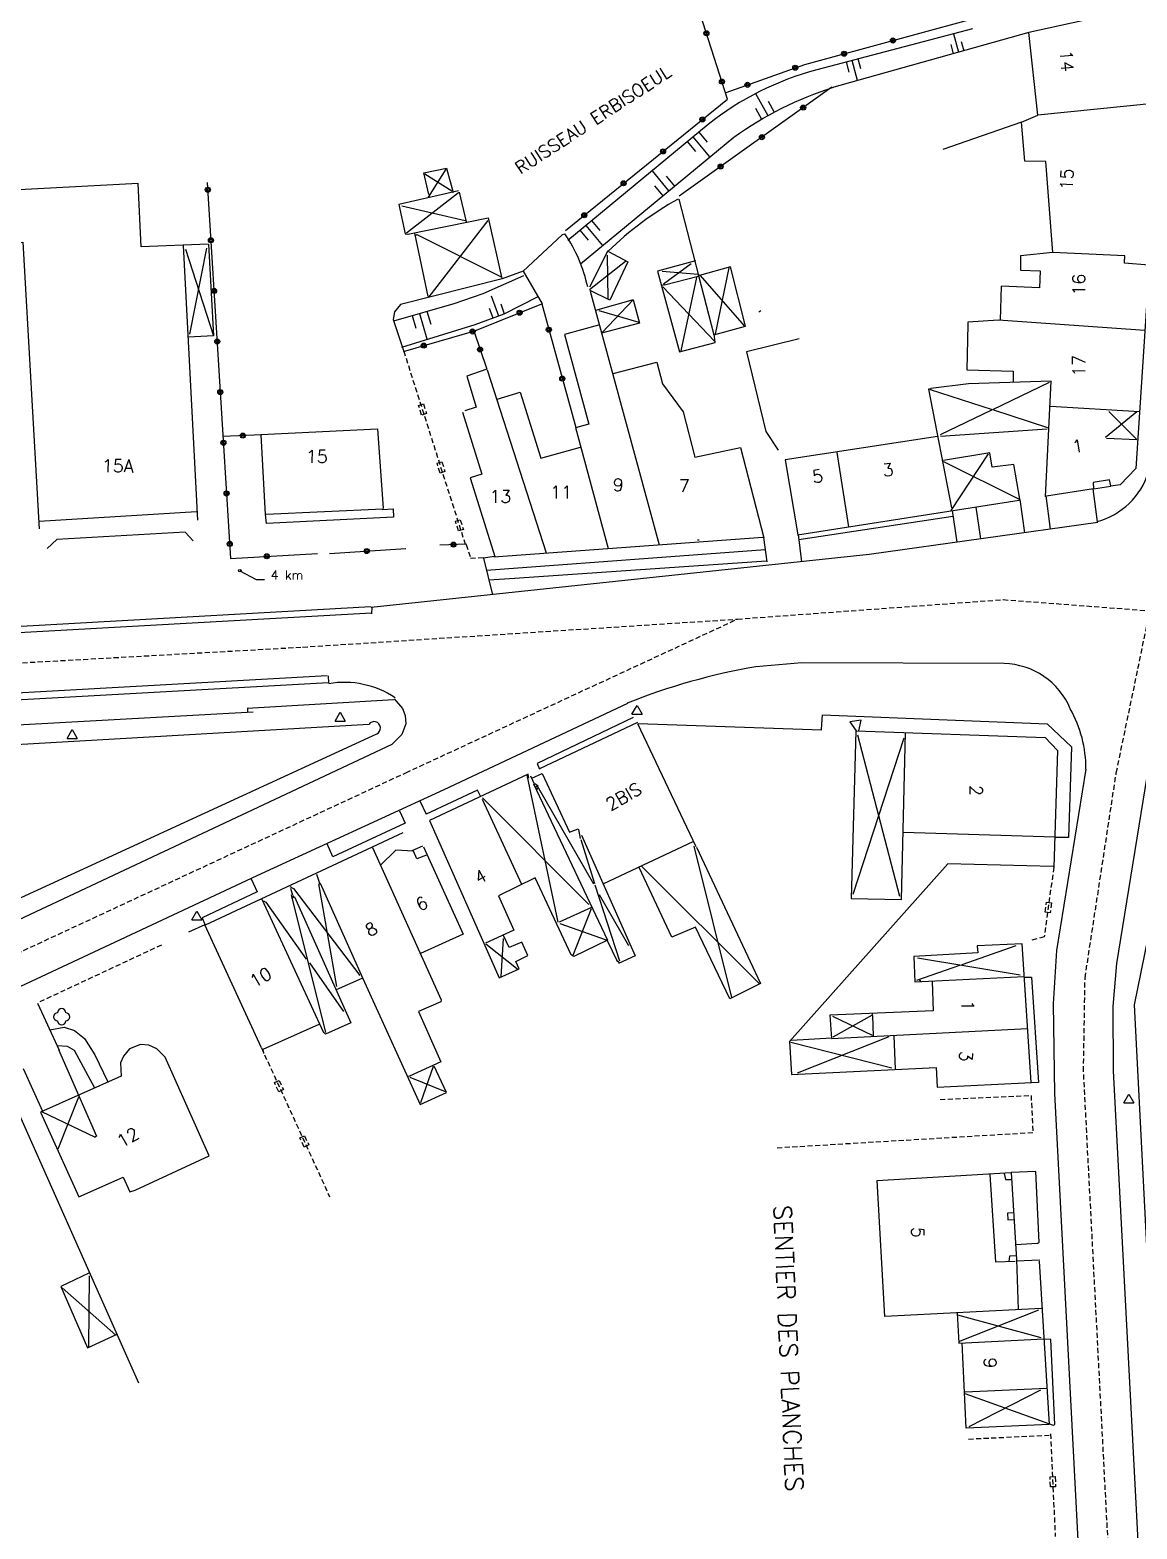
# Model space of a CAD drawing. Header units: millimetres. Extents: x 115992 to 117000, y 129000 to 130003.
# Drawn here: x 116763 to 116872.1, y 129285.1 to 129432.9 of the extents above; entities that cross this region are included whole.
import ezdxf
from ezdxf.enums import TextEntityAlignment as Align

# ---------------------------------------------------------------- set-up
doc = ezdxf.new("R2010")
doc.units = ezdxf.units.MM
doc.linetypes.add('DASHED', pattern=[0.75, 0.5, -0.25])
for name, color, linetype in [('W0001', 6, 'DASHED'), ('W0008', 7, 'CONTINUOUS'), ('W0100', 7, 'CONTINUOUS'), ('W0112', 1, 'DASHED'), ('W0211', 2, 'CONTINUOUS'), ('W0300', 7, 'CONTINUOUS'), ('W0310', 3, 'CONTINUOUS'), ('W0322', 7, 'CONTINUOUS'), ('W0471', 7, 'CONTINUOUS'), ('W0851', 7, 'CONTINUOUS'), ('W0984', 7, 'CONTINUOUS'), ('W0989', 7, 'CONTINUOUS'), ('W0991', 7, 'CONTINUOUS')]:
    doc.layers.add(name, color=color, linetype=linetype)
doc.styles.get("Standard").update_dxf_attribs({"font": 'romans.shx', "width": 0.85})

msp = doc.modelspace()

# ---------------------------------------------------------------- linework, layer by layer
at = {"layer": 'W0001'}
for points in [[(116500, 129356.11), (116637.21, 129363.52), (116734.52, 129368.94), (116789.85, 129372.03), (116832.71, 129374.79), (116858.91, 129376.71), (116873.38, 129375.61)], [(116871, 129250), (116866.83, 129330.22), (116866.98, 129339.43), (116870.06, 129359.64), (116873.38, 129375.61)], [(116615.13, 129289.85), (116622.52, 129291.98), (116694.15, 129312.57), (116718.14, 129321.57), (116800.02, 129359.64), (116832.71, 129374.79)]]:
    msp.add_lwpolyline(points, dxfattribs=at)
at = {"layer": 'W0008'}
for points in [[(116868.24, 129384.33), (116845.69, 129381.16), (116796.59, 129375.94)], [(116796.57, 129376.01), (116515.04, 129360.16)], [(116796.63, 129375.38), (116515.04, 129359.68)], [(116796.66, 129375.97), (116796.65, 129375.31)], [(116834.52, 129370.12), (116839.05, 129370.52), (116859.02, 129370.43)], [(116792.28, 129369.19), (116515.04, 129353.72)], [(116792.37, 129369.21), (116792.4, 129368.48)], [(116792.41, 129368.52), (116515.04, 129353.14)], [(116798.88, 129366.92), (116799.69, 129365.97), (116799.96, 129365.28), (116800.01, 129364.46), (116799.63, 129363.42), (116798.63, 129362.41), (116727.23, 129328.87), (116713.51, 129322.85), (116699.79, 129317.68), (116690.84, 129314.53), (116637.5, 129299.27), (116568.48, 129279.78)], [(116623.32, 129289.15), (116685.19, 129306.66), (116693.16, 129309.13), (116701.7, 129312.04), (116710.94, 129315.44), (116719.64, 129318.93), (116728.85, 129323.06), (116785.36, 129349.52), (116803.81, 129357.99), (116821.89, 129366.49)], [(116798.85, 129366.83), (116784.38, 129365.99)], [(116784.41, 129366), (116784.41, 129365.59)], [(116784.98, 129365.61), (116515.07, 129350.73)], [(116867.05, 129360.01), (116864.17, 129342.11), (116863.85, 129336.86), (116863.96, 129328), (116868.04, 129250)], [(116873.07, 129359.28), (116870.07, 129340.83), (116869.73, 129336.6), (116869.74, 129330.25), (116873.96, 129250)]]:
    msp.add_lwpolyline(points, dxfattribs=at)
for centre, radius, start, end in [((116866.36, 129391.38), 7.19, 284.7658, 342.9936), ((116858.85, 129363.17), 7.23, 22.5817, 88.8898), ((116845.02, 129308.87), 62.11, 99.7152, 111.9105), ((116793.97, 129359.55), 9, 56.3581, 99.8457), ((116854.98, 129360.03), 12.09, 359.8591, 29.3002)]:
    msp.add_arc(centre, radius, start, end, dxfattribs=at)
at = {"layer": 'W0100'}
for points in [[(116873.3, 129435.23), (116861.44, 129432.62)], [(116870.87, 129409.97), (116870.9, 129410.61), (116863.79, 129410.95), (116863.11, 129419.91), (116861.04, 129419.95), (116860.72, 129423.77), (116862.31, 129424.48), (116861.44, 129432.62), (116841.98, 129427.16)], [(116874.02, 129425.67), (116862.31, 129424.48)], [(116860.72, 129423.77), (116852.97, 129421.08)], [(116802.3, 129416.65), (116801.79, 129418.79), (116804.04, 129419.26), (116804.7, 129416.84)], [(116780.53, 129411.76), (116773.93, 129411.48), (116773.63, 129417.74), (116760.03, 129417.03), (116760.34, 129411.93), (116762.27, 129411.97), (116763.86, 129383.7)], [(116801.9, 129418.69), (116804.57, 129417.01)], [(116803.97, 129419.15), (116802.23, 129416.39)], [(116805.2, 129417), (116799.32, 129415.66), (116799.96, 129412.79), (116800.25, 129412.75)], [(116805.2, 129416.82), (116800.09, 129412.83)], [(116805.29, 129416.9), (116805.97, 129413.95)], [(116799.62, 129415.55), (116805.87, 129414.08)], [(116826.93, 129416.2), (116828.87, 129408.68)], [(116800.21, 129412.73), (116808.13, 129414.35), (116809.47, 129408.36)], [(116808.12, 129414.1), (116802.28, 129406.58)], [(116815.68, 129412.75), (116815.44, 129412.67), (116811.6, 129409.09), (116809.53, 129408.35), (116799.51, 129405.8), (116798.9, 129405.08), (116798.77, 129404.32), (116799.85, 129401.09)], [(116800.88, 129412.83), (116802.19, 129406.61)], [(116800.92, 129412.59), (116801.09, 129412.71), (116809.42, 129408.54)], [(116778.08, 129411.63), (116779.47, 129384.55)], [(116778.31, 129411.25), (116781.07, 129402.72)], [(116780.36, 129411.37), (116778.7, 129402.87)], [(116780.56, 129411.76), (116781.07, 129402.72)], [(116819.93, 129411.09), (116818.13, 129407.53)], [(116820, 129411.05), (116821.9, 129410.03), (116820.12, 129406.24), (116818.2, 129407.19)], [(116819.86, 129410.68), (116819.94, 129406.36)], [(116873.28, 129409.7), (116870.87, 129409.89), (116870.9, 129410.61), (116863.79, 129410.95), (116860.62, 129410.61), (116860.61, 129409.2), (116862.54, 129409.12), (116862.48, 129407.46), (116858.71, 129407.61), (116858.61, 129404.26)], [(116811.59, 129409.09), (116813.46, 129405.88)], [(116821.68, 129410.04), (116818.13, 129407.25)], [(116828.58, 129410.1), (116824.83, 129409.1), (116827, 129401.15), (116830.52, 129402.06), (116830.42, 129402.9)], [(116825.3, 129409.08), (116828.83, 129408.79)], [(116828.16, 129409.82), (116825.43, 129407.82)], [(116828.86, 129408.66), (116830.4, 129402.83), (116833.5, 129403.66), (116832.02, 129409.51), (116828.98, 129408.68)], [(116831.87, 129409.41), (116830.52, 129402.9)], [(116873.3, 129409.69), (116871.98, 129389.64)], [(116825.56, 129407.76), (116825.24, 129407.68)], [(116825.34, 129407.56), (116830.45, 129402.2)], [(116828.83, 129408.58), (116825.52, 129407.73)], [(116828.69, 129408.48), (116827.14, 129401.25)], [(116828.83, 129408.67), (116829.05, 129408.72)], [(116829.05, 129408.68), (116833.37, 129403.72)], [(116818.19, 129407.12), (116825, 129382.1)], [(116822.42, 129406.28), (116818.72, 129405.22)], [(116822.42, 129406.28), (116823.04, 129403.96), (116819.3, 129402.97)], [(116822.42, 129406.28), (116819.37, 129403.06)], [(116819.05, 129405.21), (116822.98, 129404.06)], [(116835.02, 129405.2), (116834.83, 129405.05)], [(116819.01, 129403.76), (116815.65, 129402.85), (116818.05, 129394), (116816.74, 129393.65)], [(116855.44, 129404.06), (116855.44, 129403.84), (116855.31, 129399.36), (116859.88, 129399.25), (116859.88, 129398.13)], [(116872.86, 129403.26), (116858.46, 129404.26), (116855.44, 129404.06)], [(116781.07, 129402.72), (116778.57, 129402.6)], [(116838.81, 129402.44), (116833.6, 129401.14), (116835.52, 129393.28), (116836.71, 129391.44)], [(116820.45, 129399), (116824.78, 129400.13), (116825.31, 129397.98), (116827.37, 129395.23), (116828.5, 129390.74), (116833.01, 129391.72), (116835.31, 129382.8)], [(116808.01, 129399.43), (116806.04, 129398.74), (116806.97, 129395.69), (116805.83, 129395.34)], [(116808.05, 129399.37), (116813.85, 129381.31)], [(116809.01, 129396.46), (116811.29, 129397.16), (116813.34, 129390.67), (116817.24, 129391.75)], [(116851.81, 129397.47), (116851.53, 129397.47), (116853.82, 129385.75)], [(116863.45, 129398.11), (116857.85, 129395.42), (116851.74, 129397.41)], [(116863.08, 129386.86), (116863.65, 129398.24), (116855.5, 129397.99), (116851.77, 129397.52)], [(116863.56, 129395.78), (116872.36, 129395.27)], [(116805.61, 129395.18), (116807.5, 129389.07), (116806.37, 129388.73), (116808.79, 129380.96)], [(116857.75, 129395.38), (116852.7, 129392.96)], [(116857.94, 129395.41), (116863.28, 129393.68)], [(116872.1, 129395.21), (116868.99, 129392.71)], [(116869.34, 129395.25), (116872.1, 129392.51)], [(116785.71, 129392.99), (116797.23, 129393.54), (116797.77, 129385.69)], [(116785.72, 129392.96), (116786.14, 129385.09)], [(116816.74, 129393.69), (116819.98, 129381.75)], [(116852.42, 129392.79), (116837.43, 129390.5), (116838.65, 129383.09)], [(116863.24, 129393.51), (116852.73, 129392.8)], [(116869.09, 129392.63), (116872.07, 129392.51)], [(116842.5, 129391.21), (116843.66, 129383.88)], [(116860.54, 129386.61), (116859.97, 129390.03), (116857.83, 129389.76), (116857.6, 129391.18), (116853.04, 129390.44)], [(116853.03, 129390.33), (116860.55, 129386.59)], [(116857.44, 129391.09), (116853.75, 129385.5)], [(116871.98, 129389.64), (116870.44, 129388.02)], [(116869.51, 129387.93), (116869.39, 129388.51), (116867.78, 129388.26), (116867.82, 129387.63)], [(116867.82, 129387.63), (116863.18, 129386.9)], [(116870.44, 129388.02), (116869.53, 129387.91)], [(116779.39, 129385.36), (116763.87, 129384.4)], [(116797.74, 129385.64), (116786.25, 129385.1)], [(116860.48, 129386.5), (116838.64, 129383.08)], [(116835.21, 129382.83), (116808.7, 129380.9)], [(116828.79, 129382.61), (116828.95, 129382.61)], [(116822.86, 129364.61), (116813.21, 129360.04)], [(116822.85, 129364.51), (116828.6, 129352.38)], [(116822.92, 129364.5), (116841.02, 129363.88)], [(116844.68, 129363.78), (116844.92, 129364.81), (116843.8, 129364.67), (116844.42, 129363.77), (116863.05, 129363.1), (116864.25, 129361.83), (116863.9, 129350.33)], [(116844.37, 129363.75), (116843.92, 129347.25), (116848.89, 129347.13), (116849.29, 129363.59)], [(116849.12, 129363.05), (116844.08, 129347.62)], [(116844.55, 129363.37), (116848.7, 129347.46)], [(116812.14, 129359.12), (116812.09, 129359.51), (116802.35, 129354.93), (116809.22, 129339.41), (116811.2, 129340.3), (116810.86, 129341.04), (116812.05, 129341.62), (116811.45, 129342.94), (116810.2, 129342.4), (116809.61, 129343.65)], [(116811.96, 129359.4), (116815.01, 129344.92)], [(116812.31, 129359.34), (116812.71, 129358.48)], [(116812.45, 129359.12), (116813.45, 129359.57), (116816.14, 129353.79), (116817.01, 129354.11), (116817.05, 129354.03), (116817.21, 129353.15)], [(116812.73, 129358.59), (116813.05, 129358.34)], [(116807.58, 129357.18), (116818.06, 129346.64)], [(116812.62, 129358.55), (116819.91, 129343.13), (116816.59, 129341.52), (116816.31, 129341.7), (116812.77, 129349.28), (116809.14, 129347.52), (116810.66, 129344.11), (116807.86, 129342.84)], [(116812.98, 129358.38), (116812.76, 129358.16)], [(116813.08, 129358.19), (116812.86, 129357.97)], [(116812.97, 129358.35), (116818.53, 129348.7)], [(116807.53, 129357.02), (116811.41, 129348.67)], [(116799.74, 129353.72), (116780.25, 129344.62)], [(116817.27, 129353.05), (116818.61, 129348.73)], [(116817.33, 129353.49), (116822.64, 129341.6), (116821, 129340.82)], [(116828.32, 129352.82), (116819.52, 129348.68)], [(116849.08, 129353.79), (116864.01, 129353.31)], [(116796.73, 129352.26), (116803.5, 129337.25), (116803.47, 129337.07), (116801.27, 129336.1), (116803.47, 129331.14), (116800.38, 129329.74)], [(116802.06, 129351.5), (116801.09, 129351.16), (116800.76, 129351.91), (116799.05, 129352.01), (116797.53, 129350.53)], [(116800.66, 129351.98), (116801.68, 129352.43)], [(116801.75, 129352.33), (116805.66, 129343.73), (116801.46, 129341.81)], [(116828.67, 129352.29), (116834.97, 129338.87), (116831.95, 129337.36), (116828.59, 129344.42), (116826.25, 129343.42), (116823.03, 129350.31)], [(116828.41, 129352.41), (116832.13, 129337.49)], [(116823.24, 129350.42), (116834.89, 129338.82)], [(116863.82, 129350.39), (116853.46, 129350.67), (116837.83, 129333.14), (116838.05, 129329.9), (116852.31, 129330.57), (116852.4, 129328.64), (116861.69, 129329.1)], [(116788.57, 129348.41), (116788.95, 129348.22), (116795.5, 129339.65)], [(116788.64, 129348.26), (116788.84, 129347.56)], [(116791.23, 129349.65), (116791.55, 129348.67)], [(116791.42, 129348.7), (116793.17, 129338.57)], [(116791.59, 129348.76), (116795.79, 129339.37), (116801.42, 129326.94), (116804.02, 129328.11), (116802.82, 129330.7)], [(116818.66, 129348.6), (116821.07, 129341.08)], [(116785.81, 129347.18), (116791.89, 129334.03)], [(116785.98, 129347), (116786.22, 129346.88), (116790.21, 129341.26)], [(116788.71, 129347.59), (116792.11, 129334.03)], [(116788.98, 129347.49), (116788.76, 129347.27)], [(116789.01, 129347.43), (116788.79, 129347.21)], [(116789.04, 129347.4), (116794.6, 129334.97), (116792.1, 129333.86), (116791.89, 129334.07)], [(116819.09, 129347.65), (116821.98, 129342.6)], [(116818.32, 129346.35), (116815.14, 129344.9)], [(116818.28, 129346.22), (116816.48, 129341.62)], [(116877.19, 129346.61), (116876.32, 129342.76), (116873.16, 129343.38), (116871.82, 129336.75), (116873.07, 129312.33), (116873.5, 129312.3)], [(116785.78, 129332.52), (116780.22, 129344.65), (116778.59, 129343.92)], [(116815.21, 129344.79), (116819.78, 129343.17)], [(116807.9, 129342.78), (116811.11, 129340.25)], [(116809.62, 129343.3), (116809.39, 129339.52)], [(116819.87, 129343.11), (116820.84, 129341.05)], [(116861.67, 129329.11), (116860.79, 129342.77), (116856.36, 129342.59), (116856.4, 129341.89), (116850.09, 129341.52), (116850.19, 129339.01), (116860.99, 129339.54)], [(116860.16, 129342.59), (116854.83, 129340.69)], [(116790.52, 129340.89), (116793.88, 129336.09)], [(116821.05, 129340.89), (116820.79, 129341.14)], [(116850.45, 129341.38), (116860.58, 129339.71)], [(116795.68, 129339.36), (116793.14, 129338.25)], [(116854.61, 129340.62), (116850.35, 129339.15)], [(116851.92, 129339.05), (116852, 129336.17), (116841.83, 129335.74), (116842, 129333.45), (116861.31, 129334.43)], [(116850.61, 129339.24), (116850.75, 129339.05)], [(116842.07, 129335.63), (116846, 129333.77)], [(116846, 129335.74), (116842.13, 129333.56)], [(116846, 129335.87), (116846, 129335.68)], [(116846.04, 129335.71), (116846.1, 129333.68)], [(116758.18, 129334.22), (116773.68, 129299.49)], [(116791.46, 129334.82), (116785.93, 129332.34)], [(116842.03, 129333.46), (116838.03, 129333.25)], [(116847.62, 129333.59), (116838.61, 129330.03)], [(116848.14, 129333.71), (116848.26, 129330.41)], [(116765.78, 129332.35), (116769.54, 129323.8), (116769.32, 129323.69)], [(116785.93, 129332.37), (116786, 129331.97)], [(116837.97, 129333.07), (116847.94, 129330.53)], [(116802.73, 129330.67), (116801.47, 129327.08)], [(116762.29, 129330.48), (116764.21, 129326.28)], [(116800.25, 129329.71), (116800.44, 129329.76)], [(116800.41, 129329.61), (116803.9, 129328.22)], [(116767.74, 129327.65), (116765.72, 129322.54)], [(116764.12, 129326.25), (116769.39, 129323.7)], [(116862.68, 129306.82), (116847.24, 129306.02), (116846.5, 129319.45), (116859.66, 129320.21)], [(116859.71, 129320.24), (116860.23, 129311.65)], [(116862.47, 129313.34), (116862.13, 129320.33)], [(116857.6, 129320.03), (116858.14, 129311.42), (116860.1, 129311.48)], [(116859.01, 129320.12), (116859.14, 129319.55), (116859.72, 129319.55)], [(116859.94, 129316.24), (116859.34, 129316.22), (116859.36, 129315.57), (116859.99, 129315.6)], [(116862.26, 129313.23), (116862.47, 129313.34)], [(116862.47, 129311.5), (116863.43, 129295.38), (116855.27, 129295.01), (116854.88, 129303.42)], [(116860.16, 129312), (116859.54, 129311.99), (116859.45, 129311.46)], [(116860.23, 129311.65), (116860.39, 129306.73)], [(116768.78, 129310.31), (116766, 129308.98), (116768.63, 129302.95), (116771.55, 129304.27)], [(116768.8, 129310.03), (116768.75, 129303.04)], [(116766.15, 129308.87), (116771.42, 129304.18)], [(116854.37, 129306.35), (116854.52, 129303.4), (116862.93, 129303.81)], [(116854.42, 129306.19), (116862.61, 129303.97)], [(116862.39, 129306.66), (116854.51, 129303.53)], [(116855.12, 129298.42), (116863.82, 129295.3), (116864.01, 129295.37), (116863.61, 129303.77), (116862.92, 129303.8)], [(116863.18, 129298.93), (116855.15, 129298.57)], [(116862.58, 129298.75), (116855.53, 129295.15)]]:
    msp.add_lwpolyline(points, dxfattribs=at)
msp.add_lwpolyline([(116774.69, 129332.79), (116773.87, 129332.84), (116772.78, 129332.43), (116772.18, 129331.71), (116771.89, 129331.05), (116771.95, 129329.73), (116763.99, 129326.19), (116767.77, 129317.84), (116772.15, 129319.76), (116772.82, 129318.32), (116773.33, 129318.5), (116780.64, 129321.87), (116776.3, 129331.61), (116775.47, 129332.42), (116774.69, 129332.79)], close=True, dxfattribs=at)
for centre, radius, start, end in [((116842.17, 129388.47), 31.67, 118.9082, 134.5104), ((116803.4, 129404.38), 14.89, 12.2571, 34.3242)]:
    msp.add_arc(centre, radius, start, end, dxfattribs=at)
at = {"layer": 'W0112'}
for p, q in [((116801.28, 129395.86), (116801.75, 129396.02)), ((116801.58, 129394.91), (116801.28, 129395.86)), ((116801.75, 129396.02), (116802.06, 129395.06)), ((116802.06, 129395.06), (116801.58, 129394.91)), ((116803.1, 129390.15), (116803.57, 129390.3)), ((116803.4, 129389.19), (116803.1, 129390.15)), ((116803.57, 129390.3), (116803.88, 129389.35)), ((116803.88, 129389.35), (116803.4, 129389.19)), ((116804.92, 129384.43), (116805.39, 129384.58)), ((116805.22, 129383.48), (116804.92, 129384.43)), ((116805.39, 129384.58), (116805.7, 129383.63)), ((116805.7, 129383.63), (116805.22, 129383.48)), ((116863.04, 129345.89), (116863.17, 129346.88)), ((116863.17, 129346.88), (116863.67, 129346.81)), ((116863.67, 129346.81), (116863.53, 129345.82)), ((116863.53, 129345.82), (116863.04, 129345.89)), ((116787.08, 129329.1), (116787.53, 129329.31)), ((116787.49, 129328.19), (116787.08, 129329.1)), ((116787.53, 129329.31), (116787.95, 129328.4)), ((116787.95, 129328.4), (116787.49, 129328.19)), ((116789.58, 129323.64), (116790.03, 129323.85)), ((116789.99, 129322.73), (116789.58, 129323.64)), ((116790.03, 129323.85), (116790.45, 129322.94)), ((116790.45, 129322.94), (116789.99, 129322.73)), ((116863.53, 129290.22), (116864.03, 129290.24)), ((116863.58, 129289.22), (116863.53, 129290.22)), ((116864.08, 129289.24), (116863.58, 129289.22)), ((116864.03, 129290.24), (116864.08, 129289.24))]:
    msp.add_line(p, q, dxfattribs=at)
for points in [[(116805.91, 129382.13), (116799.85, 129401.18)], [(116805.96, 129382.14), (116806.4, 129380.81), (116807.65, 129380.87)], [(116863.89, 129350.32), (116862.96, 129343.45), (116861.71, 129343.14)], [(116775.93, 129342.65), (116763.71, 129336.94)], [(116785.78, 129332.52), (116792.51, 129317.84)], [(116852.7, 129327.42), (116861.66, 129327.83), (116861.83, 129324.14), (116836.38, 129322.62)], [(116855.48, 129293.95), (116863.44, 129294.32)], [(116863.57, 129294.45), (116864.04, 129284.34)]]:
    msp.add_lwpolyline(points, dxfattribs=at)
at = {"layer": 'W0211'}
for p, q in [((116854.01, 129432.5), (116854.51, 129430.68)), ((116853.74, 129431.44), (116853.99, 129430.53)), ((116854.78, 129431.73), (116855.04, 129430.83)), ((116843.71, 129428.73), (116843.45, 129429.72)), ((116844.55, 129427.89), (116844.02, 129429.87)), ((116844.86, 129429.03), (116844.6, 129430.02)), ((116834.5, 129426.6), (116835.7, 129424.43)), ((116834.48, 129425.17), (116835.08, 129424.08)), ((116835.73, 129425.86), (116836.33, 129424.78)), ((116829.99, 129420.37), (116828.36, 129422.34)), ((116829.75, 129421.83), (116828.93, 129422.81)), ((116828.61, 129420.88), (116827.79, 129421.87)), ((116824.29, 129418.98), (116825.93, 129417)), ((116825.68, 129418.46), (116826.5, 129417.47)), ((116824.54, 129417.52), (116825.36, 129416.53)), ((116819.44, 129411.62), (116817.8, 129413.6)), ((116819.19, 129413.09), (116818.37, 129414.08)), ((116818.04, 129412.14), (116817.22, 129413.13)), ((116808.44, 129406.65), (116809.17, 129404.69)), ((116809.37, 129405.88), (116809.73, 129404.9)), ((116801.05, 129403.43), (116800.68, 129404.69)), ((116802.14, 129402.38), (116801.41, 129404.9)), ((116802.51, 129403.85), (116802.14, 129405.12)), ((116808.24, 129405.46), (116808.61, 129404.48))]:
    msp.add_line(p, q, dxfattribs=at)
for points in [[(116855.9, 129432.99), (116840.53, 129428.95, 0.103325), (116829.83, 129423.56), (116816, 129412.12)], [(116817.24, 129409.81), (116832.35, 129422.32, -0.077113), (116842.19, 129427.23, 0.062456)]]:
    msp.add_lwpolyline(points, format="xyb", dxfattribs=at)
for points in [[(116811.61, 129408.63), (116807.6, 129406.86), (116804.74, 129405.87), (116798.82, 129404.15)], [(116799.64, 129401.6), (116806.87, 129403.84), (116809.71, 129404.9), (116813.01, 129406.58)]]:
    msp.add_lwpolyline(points, dxfattribs=at)
at = {"layer": 'W0300'}
for centre, start, end in [((116765.69, 129335.58), 90, 270), ((116766.09, 129335.98), 0, 180), ((116766.09, 129335.18), 180, 0), ((116766.49, 129335.58), 270, 90)]:
    msp.add_arc(centre, 0.4, start, end, dxfattribs=at)
at = {"layer": 'W0310'}
msp.add_lwpolyline([(116744.3, 129339.15), (116797.15, 129363.47, 1.306071), (116796.36, 129364.41), (116739.91, 129361.13)], format="xyb", dxfattribs=at)
at = {"layer": 'W0322'}
for points in [[(116815.75, 129413.1), (116831.73, 129426.06), (116825.09, 129446.84)], [(116831.59, 129426.72), (116839.34, 129429.48), (116857.69, 129434.46)], [(116842.02, 129427.24), (116826.98, 129416.5)], [(116780.45, 129417.84), (116782.75, 129380.78), (116791.31, 129381.26)], [(116799.8, 129401.18), (116806.81, 129403.21), (116813.42, 129405.88), (116816.77, 129393.68)], [(116806.72, 129403.21), (116807.99, 129399.42)], [(116785.81, 129392.95), (116781.99, 129392.81)], [(116792.5, 129381.26), (116800.02, 129381.75)], [(116806.01, 129382.19), (116803.36, 129382.08)]]:
    msp.add_lwpolyline(points, dxfattribs=at)
for centre, radius in [((116829.65, 129432.55), 0.25), ((116829.65, 129432.55), 0.15), ((116848.04, 129431.84), 0.25), ((116848.04, 129431.84), 0.15), ((116843.22, 129430.53), 0.25), ((116843.22, 129430.53), 0.15), ((116831.18, 129427.79), 0.25), ((116838.41, 129429.15), 0.25), ((116838.41, 129429.15), 0.15), ((116831.18, 129427.79), 0.15), ((116833.7, 129427.47), 0.25), ((116833.7, 129427.47), 0.15), ((116839.19, 129425.22), 0.25), ((116839.19, 129425.22), 0.15), ((116829.26, 129424.06), 0.25), ((116829.26, 129424.06), 0.15), ((116835.12, 129422.31), 0.25), ((116835.12, 129422.31), 0.15), ((116825.38, 129420.91), 0.25), ((116825.38, 129420.91), 0.15), ((116831.05, 129419.4), 0.25), ((116831.05, 129419.4), 0.15), ((116821.49, 129417.76), 0.25), ((116821.49, 129417.76), 0.15), ((116780.5, 129417.13), 0.25), ((116780.5, 129417.13), 0.15), ((116817.61, 129414.61), 0.25), ((116817.61, 129414.61), 0.15), ((116780.81, 129412.14), 0.25), ((116780.81, 129412.14), 0.15), ((116781.12, 129407.15), 0.25), ((116781.12, 129407.15), 0.15), ((116811.24, 129405), 0.25), ((116811.24, 129405), 0.15), ((116806.6, 129403.15), 0.25), ((116806.6, 129403.15), 0.15), ((116814.12, 129403.32), 0.25), ((116814.12, 129403.32), 0.15), ((116781.43, 129402.16), 0.25), ((116781.43, 129402.16), 0.15), ((116801.79, 129401.76), 0.25), ((116801.79, 129401.76), 0.15), ((116807.34, 129401.37), 0.25), ((116807.34, 129401.37), 0.15), ((116815.44, 129398.5), 0.25), ((116815.44, 129398.5), 0.15), ((116781.73, 129397.17), 0.25), ((116781.73, 129397.17), 0.15), ((116783.95, 129392.88), 0.25), ((116783.95, 129392.88), 0.15), ((116782.04, 129392.18), 0.25), ((116782.04, 129392.18), 0.15), ((116782.35, 129387.19), 0.25), ((116782.35, 129387.19), 0.15), ((116782.66, 129382.2), 0.25), ((116782.66, 129382.2), 0.15), ((116804.72, 129382.14), 0.25), ((116804.72, 129382.14), 0.15), ((116786.32, 129380.98), 0.25), ((116786.32, 129380.98), 0.15), ((116796.16, 129381.5), 0.25), ((116796.16, 129381.5), 0.15)]:
    msp.add_circle(centre, radius, dxfattribs=at)
at = {"layer": 'W0471'}
for p, q in [((116822.31, 129365.41), (116822.81, 129366.27)), ((116822.81, 129366.27), (116823.31, 129365.41)), ((116793.05, 129364.74), (116793.55, 129365.61)), ((116793.05, 129364.74), (116794.05, 129364.74)), ((116793.55, 129365.61), (116794.05, 129364.74)), ((116822.31, 129365.41), (116823.31, 129365.41)), ((116766.62, 129363.02), (116767.12, 129363.89)), ((116766.62, 129363.02), (116767.62, 129363.02)), ((116767.12, 129363.89), (116767.62, 129363.02)), ((116778.92, 129345.13), (116779.42, 129346)), ((116779.42, 129346), (116779.92, 129345.13)), ((116778.92, 129345.13), (116779.92, 129345.13)), ((116870.8, 129327.09), (116871.3, 129327.95)), ((116871.3, 129327.95), (116871.8, 129327.09)), ((116870.8, 129327.09), (116871.8, 129327.09))]:
    msp.add_line(p, q, dxfattribs=at)
at = {"layer": 'W0851'}
msp.add_lwpolyline([(116783.65, 129379.56), (116785.26, 129378.69), (116786.09, 129378.69)], dxfattribs=at)
msp.add_circle((116783.65, 129379.56), 0.125, dxfattribs=at)
at = {"layer": 'W0989'}
for points in [[(116863.11, 129386.93), (116863.55, 129383.66)], [(116867.76, 129387.62), (116868.18, 129384.39)], [(116867.82, 129387.63), (116869.53, 129387.91)], [(116797.69, 129385.6), (116798.76, 129385.67), (116798.8, 129384.85), (116786.27, 129384.23), (116786.19, 129385.15)], [(116853.89, 129385.5), (116854.35, 129382.39)], [(116856.2, 129385.82), (116856.66, 129382.7)], [(116860.55, 129386.59), (116861, 129383.31)], [(116853.94, 129384.91), (116838.76, 129382.59)], [(116779.04, 129382.51), (116778.26, 129383.36), (116765.6, 129382.65), (116764.66, 129381.75)], [(116835.29, 129382.83), (116835.62, 129380.45)], [(116838.69, 129383.12), (116839.03, 129380.45)], [(116808.73, 129380.96), (116807.69, 129380.8), (116808.55, 129377.18)], [(116835.43, 129381.61), (116807.97, 129379.58)], [(116835.56, 129380.51), (116810.73, 129378.8)], [(116810.76, 129378.8), (116808.19, 129378.63)], [(116822.42, 129365.1), (116812.97, 129360.55), (116813.19, 129359.99)], [(116841, 129363.91), (116841.11, 129365.36), (116863.23, 129364.47), (116865.65, 129362.2), (116865.36, 129353.25), (116863.97, 129353.27)], [(116807.4, 129357.28), (116807.1, 129357.91), (116802.01, 129355.55)], [(116799.38, 129355.9), (116799.95, 129354.66), (116792.83, 129351.35), (116792.25, 129352.64)], [(116801.4, 129356.86), (116802.03, 129355.56)], [(116784.78, 129349.17), (116785.35, 129347.89)], [(116785.35, 129347.89), (116779.93, 129345.32)], [(116779.93, 129345.32), (116780.25, 129344.62)], [(116861.02, 129339.48), (116861.71, 129339.5), (116862.38, 129329.11), (116861.62, 129329.06)], [(116763.71, 129336.92), (116765.84, 129332.28)], [(116764.94, 129334.29), (116766.33, 129334.54), (116767.37, 129334.23), (116768.33, 129333.45), (116769.35, 129331.84), (116770.65, 129329.18)], [(116765.67, 129332.75), (116766.63, 129332.68), (116767.32, 129332.28), (116769.32, 129328.59)], [(116862.13, 129320.33), (116859.71, 129320.24)], [(116860.14, 129313.13), (116862.26, 129313.25)], [(116860.2, 129311.51), (116862.51, 129311.61)]]:
    msp.add_lwpolyline(points, dxfattribs=at)

# ---------------------------------------------------------------- texts
at = {"layer": 'W0851'}
msp.add_text(' 4 km ', height=0.9, dxfattribs=at).set_placement((116786.09, 129378.69))
at = {"layer": 'W0984'}
msp.add_text('RUISSEAU ERBISOEUL', height=1.25, rotation=33.2899, dxfattribs=at).set_placement((116818.47, 129424.04), align=Align.MIDDLE)
at = {"layer": 'W0989'}
msp.add_text('SENTIER DES PLANCHES', height=1.75, rotation=272.4221, dxfattribs=at).set_placement((116837.75, 129302.89), align=Align.MIDDLE)
at = {"layer": 'W0991'}
for s, rotation, p in [('14', 274.2571, (116865.18, 129429.82)), ('15', 87.4215, (116865.17, 129418.15)), ('16', 89.3407, (116866.37, 129407.77)), ('17', 89.3407, (116866.37, 129399.76)), ('15', 359.3407, (116791.25, 129390.83)), ('1', 9.3407, (116866.25, 129391.85)), ('15A', 359.3407, (116771.62, 129389.9)), ('3', 9.3407, (116847.55, 129389.51)), ('9', 359.3407, (116820.96, 129388.03)), ('7', 359.3407, (116827.46, 129387.93)), ('5', 9.3407, (116840.62, 129388.88)), ('13', 359.3407, (116809.34, 129386.88)), ('11', 359.3407, (116815.33, 129387.31)), ('2BIS', 29.3407, (116821.49, 129357.3)), ('2', 269.3407, (116856.25, 129357.89)), ('4', 29.3407, (116807.37, 129349.41)), ('6', 29.3407, (116801.58, 129346.74)), ('8', 29.3407, (116796.61, 129344.21)), ('10', 29.3407, (116785.71, 129339.48)), ('1', 269.3407, (116855.44, 129336.68)), ('3', 269.3407, (116855.24, 129331.69)), ('12', 29.3407, (116772.62, 129323.7)), ('5', 269.3407, (116850.5, 129314.32)), ('6', 89.3407, (116857.63, 129301.46))]:
    msp.add_text(s, height=1.25, rotation=rotation, dxfattribs=at).set_placement(p, align=Align.MIDDLE)

doc.saveas('drawing.dxf')
